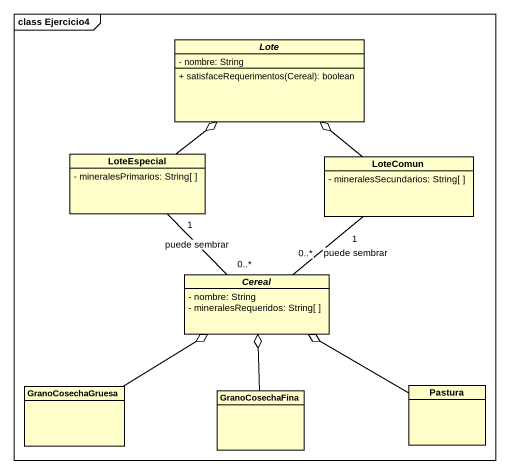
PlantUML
@startuml
mainframe class Ejercicio4
hide circle
hide empty members
skinparam classAttributeIconSize 0
abstract class Lote {
  - nombre: String
  + satisfaceRequerimentos(Cereal): boolean
}
class LoteEspecial {
  - mineralesPrimarios: String[ ]
}
class LoteComun {
  - mineralesSecundarios: String[ ]
}
abstract class Cereal {
  - nombre: String
  - mineralesRequeridos: String[ ]
}
class GranoCosechaGruesa
class GranoCosechaFina
class Pastura
LoteEspecial -up-o Lote
LoteComun -up-o Lote
Cereal "0..*" -up- "1" LoteEspecial : puede sembrar
Cereal "0..*" -up- "1" LoteComun : puede sembrar
GranoCosechaGruesa -up-o Cereal
GranoCosechaFina -up-o Cereal
Pastura -left-o Cereal
@enduml
